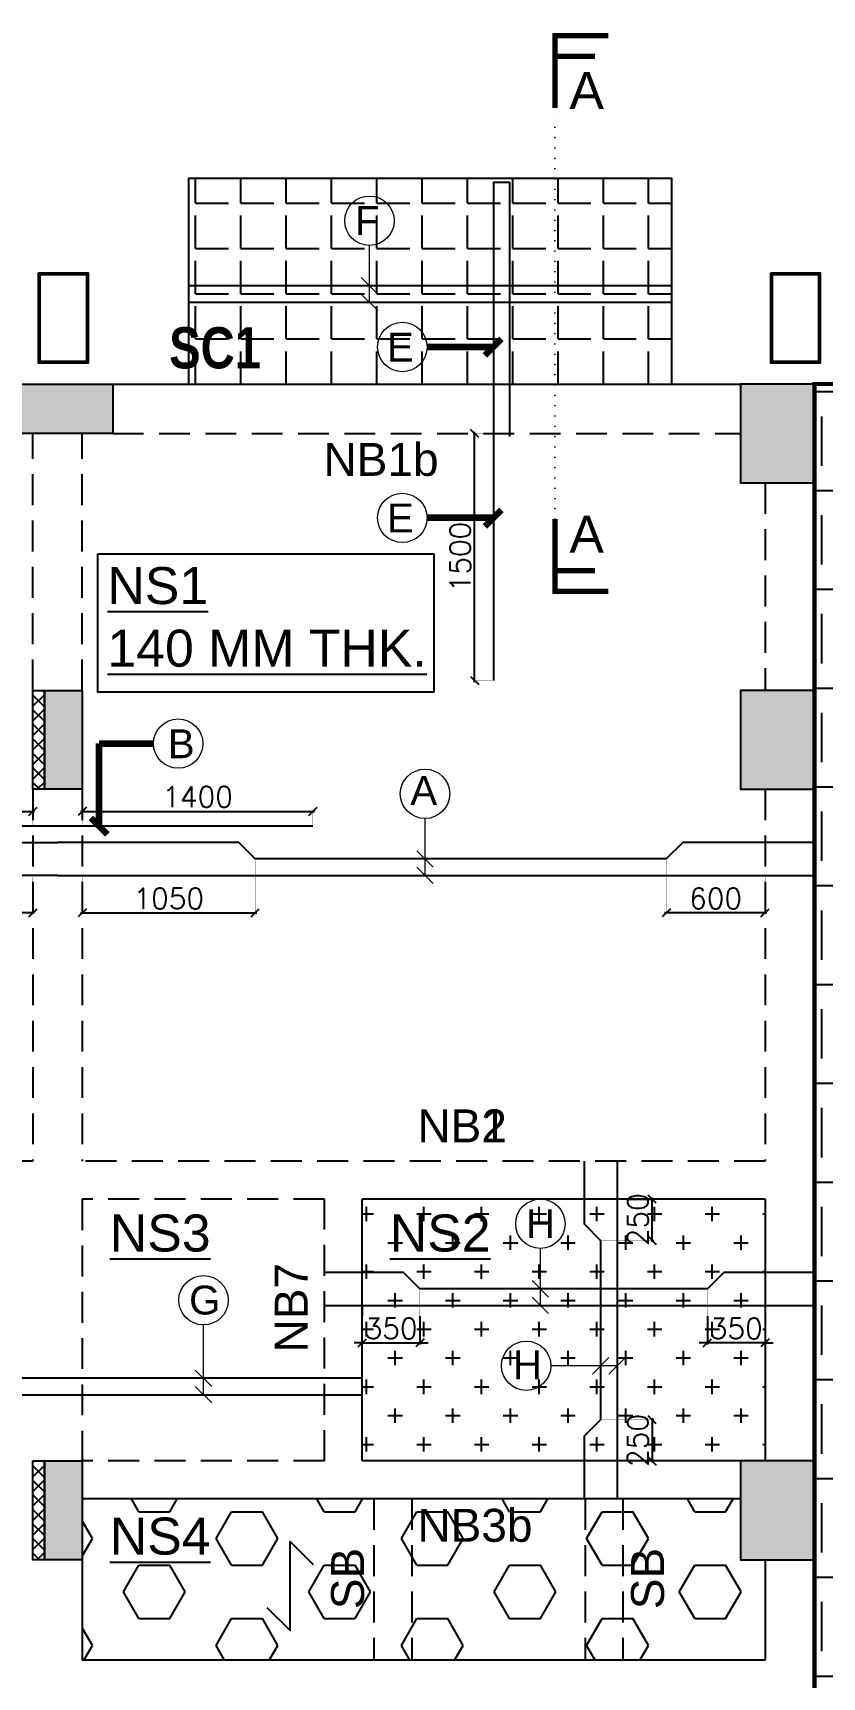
# Model space of a CAD drawing. Header units: millimetres. Extents: x 1864042 to 2029466, y -1645991 to -1593441.
# Drawn here: x 1923161 to 1927952, y -1608606 to -1598621 of the extents above; entities that cross this region are included whole.
import ezdxf

# ---------------------------------------------------------------- set-up
doc = ezdxf.new("R2010")
doc.units = ezdxf.units.MM
doc.header["$MEASUREMENT"] = 0
doc.header["$PDMODE"] = 98
for name, pattern in [('1', [0]), ('CONTINOUS', [0]), ('DOT', [0.25, 0, -0.25]), ('HIDDEN', [0.375, 0.25, -0.125])]:
    doc.linetypes.add(name, pattern=pattern)
for name, color, linetype in [('BEAM NO', 7, '1'), ('BEAM-230X450', 31, 'Continuous'), ('BEAM-230X600', 150, 'Continuous'), ('BEAM-230X900', 1, 'Continuous'), ('BEAM-300X600', 4, 'Continuous'), ('BEAM-300X750', 134, 'Continuous'), ('DIM', 191, 'Continuous'), ('Fabrication', 7, 'Continuous'), ('Projection', 5, 'Continuous'), ('s-steel', 1, 'Continuous'), ('SB', 7, 'Continuous'), ('SLAB NO.', 4, 'Continuous'), ('STEEL', 1, 'Continuous'), ('Steel Col', 2, 'Continuous'), ('STR.COLUMN', 1, 'Continuous'), ('SUNK-HATCH', 8, 'Continuous')]:
    doc.layers.add(name, color=color, linetype=linetype)
for name, color, linetype, lineweight in [('LEADER', 191, 'Continuous', 15), ('S-B5-230X600', 120, 'HIDDEN', 25), ('SECTION TEXT', 7, 'Continuous', 25), ('SLAB STEEL MARK', 133, 'Continuous', 30)]:
    doc.layers.add(name, color=color, linetype=linetype, lineweight=lineweight)
doc.styles.add('arial', font='arial.ttf')
doc.styles.add('DEEPAK', font='arial.ttf')
doc.styles.add('G3-TEXT', font='ARIALNB.TTF', dxfattribs={"height": 3})
doc.styles.add('ROMANS', font='romans.shx')
doc.styles.add('RS', font='romans.shx', dxfattribs={"width": 0.9})
doc.styles.add('style1', font='arial.ttf')
doc.dimstyles.new('KRUNAL-MM', dxfattribs={"dimtxt": 50, "dimasz": 35, "dimexe": 25, "dimexo": 0, "dimgap": 15, "dimtad": 1, "dimdec": 0, "dimzin": 0, "dimdsep": 46, "dimtxsty": 'RS', "dimblk": 'OBLIQUE', "dimcen": 0, "dimdle": 25, "dimclrd": 256, "dimclre": 256, "dimclrt": 7, "dimadec": 0, "dimazin": 0, "dimtfac": 1, "dimtdec": 0, "dimtix": 1, "dimtmove": 0, "dimatfit": 2, "dimfxl": 1, "dimtolj": 1, "dimtzin": 0, "dimlwd": -1, "dimlwe": -1, "dimarcsym": 0})
doc.dimstyles.new('pag', dxfattribs={"dimtxt": 180, "dimasz": 150, "dimexe": 100, "dimexo": 0, "dimgap": 50, "dimtad": 1, "dimdec": 0, "dimzin": 0, "dimdsep": 46, "dimtxsty": 'ROMANS', "dimblk": 'OBLIQUE', "dimcen": 0, "dimdle": 100, "dimclrd": 256, "dimclre": 256, "dimclrt": 256, "dimadec": 0, "dimazin": 0, "dimtfac": 1, "dimtdec": 0, "dimtmove": 2, "dimatfit": 3, "dimfxl": 1, "dimtolj": 1, "dimtzin": 0, "dimlwd": -1, "dimlwe": -1, "dimarcsym": 0})

# ---------------------------------------------------------------- blocks, each defined once
blk = doc.blocks.new('Fabrication Platform')
at = {"layer": 'Fabrication', "linetype": 'Continuous', "ltscale": 0.25, "transparency": 33554559}
h = blk.add_hatch(dxfattribs=at)
h.set_pattern_fill('CHECKERED', color=8, scale=300)
h.set_pattern_definition([(0, (0, 0), (300, 300), [300, -300]), (90, (150, 150), (-300, 300), [300, -300])])
h.paths.add_polyline_path([(1935397.6, -1600753.8), (1927905.5, -1600753.8), (1927905.5, -1619113.8), (1935397.6, -1619113.8)])
at = {"layer": 'Fabrication', "color": 8, "const_width": 25}
blk.add_lwpolyline([(1935397.6, -1600753.8), (1927905.5, -1600753.8), (1927905.5, -1619113.8), (1935397.6, -1619113.8)], close=True, dxfattribs=at)
blk = doc.blocks.new('_Oblique')
at = {"color": 0, "linetype": 'ByBlock', "lineweight": -2}
blk.add_line((-0.5, -0.5), (0.5, 0.5), dxfattribs=at)
blk = doc.blocks.new('*D14')
at = {"layer": 'Defpoints', "color": 0, "transparency": 16777216}
for p in [(1925510.5, -1606248.6), (1925160.5, -1606348.6), (1925510.5, -1606576)]:
    blk.add_point(p, dxfattribs=at)
at = {"layer": 'DIM', "color": 191, "linetype": 'DOT', "ltscale": 5, "transparency": 16777216}
for p, q in [((1925510.5, -1606258.6), (1925510.5, -1606586)), ((1925160.5, -1606358.6), (1925160.5, -1606586))]:
    blk.add_line(p, q, dxfattribs=at)
at = {"layer": 'DIM', "color": 191, "ltscale": 5, "transparency": 16777216}
for p, q in [((1925160.5, -1606576), (1925110.5, -1606576)), ((1925150.5, -1606576), (1925520.5, -1606576)), ((1925510.5, -1606576), (1925560.5, -1606576))]:
    blk.add_line(p, q, dxfattribs=at)
at = {"layer": 'DIM', "color": 191, "linetype": 'ByBlock', "transparency": 16777216, "xscale": 50, "yscale": 50, "zscale": 50}
blk.add_blockref('_Oblique', (1925160.5, -1606576), dxfattribs=at)
at = {"layer": 'DIM', "color": 191, "linetype": 'ByBlock', "transparency": 16777216, "xscale": 50, "yscale": 50, "zscale": 50, "rotation": 180}
blk.add_blockref('_Oblique', (1925510.5, -1606576), dxfattribs=at)
at = {"layer": 'DIM', "color": 7, "transparency": 16777216, "insert": (1925335.5, -1606488.5), "char_height": 125, "attachment_point": 5, "style": 'ROMANS'}
blk.add_mtext('\\A1;350', dxfattribs=at)
blk = doc.blocks.new('*D15')
at = {"layer": 'Defpoints', "color": 0, "transparency": 16777216}
for p in [(1927255.5, -1606248.6), (1927605.5, -1606348.6), (1927255.5, -1606576)]:
    blk.add_point(p, dxfattribs=at)
at = {"layer": 'DIM', "color": 191, "linetype": 'DOT', "ltscale": 5, "transparency": 16777216}
for p, q in [((1927255.5, -1606258.6), (1927255.5, -1606586)), ((1927605.5, -1606358.6), (1927605.5, -1606586))]:
    blk.add_line(p, q, dxfattribs=at)
at = {"layer": 'DIM', "color": 191, "ltscale": 5, "transparency": 16777216}
for p, q in [((1927255.5, -1606576), (1927205.5, -1606576)), ((1927615.5, -1606576), (1927245.5, -1606576)), ((1927605.5, -1606576), (1927655.5, -1606576))]:
    blk.add_line(p, q, dxfattribs=at)
at = {"layer": 'DIM', "color": 191, "linetype": 'ByBlock', "transparency": 16777216, "xscale": 50, "yscale": 50, "zscale": 50}
blk.add_blockref('_Oblique', (1927255.5, -1606576), dxfattribs=at)
at = {"layer": 'DIM', "color": 191, "linetype": 'ByBlock', "transparency": 16777216, "xscale": 50, "yscale": 50, "zscale": 50, "rotation": 180}
blk.add_blockref('_Oblique', (1927605.5, -1606576), dxfattribs=at)
at = {"layer": 'DIM', "color": 7, "transparency": 16777216, "insert": (1927430.5, -1606488.5), "char_height": 125, "attachment_point": 5, "style": 'ROMANS'}
blk.add_mtext('\\A1;350', dxfattribs=at)
blk = doc.blocks.new('*D16')
at = {"layer": 'Defpoints', "color": 0, "transparency": 16777216}
for p in [(1926607.3, -1607043.9), (1926707, -1607293.8), (1926920.2, -1607293.8)]:
    blk.add_point(p, dxfattribs=at)
at = {"layer": 'DIM', "color": 191, "linetype": 'DOT', "ltscale": 5, "transparency": 16777216}
for p, q in [((1926617.3, -1607043.9), (1926930.2, -1607043.9)), ((1926717, -1607293.8), (1926930.2, -1607293.8))]:
    blk.add_line(p, q, dxfattribs=at)
at = {"layer": 'DIM', "color": 191, "ltscale": 5, "transparency": 16777216}
blk.add_line((1926920.2, -1607033.9), (1926920.2, -1607303.8), dxfattribs=at)
at = {"layer": 'DIM', "color": 191, "linetype": 'ByBlock', "transparency": 16777216, "xscale": 50, "yscale": 50, "zscale": 50}
for p, rotation in [((1926920.2, -1607043.9), 90), ((1926920.2, -1607293.8), 270)]:
    blk.add_blockref('_Oblique', p, dxfattribs=dict(at, rotation=rotation))
at = {"layer": 'DIM', "color": 7, "transparency": 16777216, "insert": (1926832.7, -1607168.9), "char_height": 125, "attachment_point": 5, "rotation": 90, "style": 'ROMANS'}
blk.add_mtext('\\A1;250', dxfattribs=at)
blk = doc.blocks.new('*D17')
at = {"layer": 'Defpoints', "color": 0, "transparency": 16777216}
for p in [(1926707.3, -1605703.8), (1926920.4, -1605703.8), (1926607.3, -1605953.8)]:
    blk.add_point(p, dxfattribs=at)
at = {"layer": 'DIM', "color": 191, "linetype": 'DOT', "ltscale": 5, "transparency": 16777216}
for p, q in [((1926717.3, -1605703.8), (1926930.4, -1605703.8)), ((1926617.3, -1605953.8), (1926930.4, -1605953.8))]:
    blk.add_line(p, q, dxfattribs=at)
at = {"layer": 'DIM', "color": 191, "ltscale": 5, "transparency": 16777216}
blk.add_line((1926920.4, -1605963.8), (1926920.4, -1605693.8), dxfattribs=at)
at = {"layer": 'DIM', "color": 191, "linetype": 'ByBlock', "transparency": 16777216, "xscale": 50, "yscale": 50, "zscale": 50}
for p, rotation in [((1926920.4, -1605703.8), 90), ((1926920.4, -1605953.8), 270)]:
    blk.add_blockref('_Oblique', p, dxfattribs=dict(at, rotation=rotation))
at = {"layer": 'DIM', "color": 7, "transparency": 16777216, "insert": (1926832.9, -1605828.8), "char_height": 125, "attachment_point": 5, "rotation": 90, "style": 'ROMANS'}
blk.add_mtext('\\A1;250', dxfattribs=at)
blk = doc.blocks.new('*U11')
at = {"layer": 'STEEL'}
blk.add_lwpolyline([(707738, 27916), (707888, 27766), (707888, 28344), (708038, 28194)], dxfattribs=at)
blk = doc.blocks.new('*D20')
at = {"layer": 'Defpoints', "color": 0, "transparency": 16777216}
for p in [(1922111, -1603637.5), (1923160.6, -1603737.5), (1922111, -1603964.9)]:
    blk.add_point(p, dxfattribs=at)
at = {"layer": 'DIM', "color": 191, "linetype": 'DOT', "ltscale": 5, "transparency": 16777216}
for p, q in [((1922111, -1603647.5), (1922111, -1603974.9)), ((1923160.6, -1603747.5), (1923160.6, -1603974.9))]:
    blk.add_line(p, q, dxfattribs=at)
at = {"layer": 'DIM', "color": 191, "ltscale": 5, "transparency": 16777216}
blk.add_line((1923170.6, -1603964.9), (1922101, -1603964.9), dxfattribs=at)
at = {"layer": 'DIM', "color": 191, "linetype": 'ByBlock', "transparency": 16777216, "xscale": 50, "yscale": 50, "zscale": 50, "rotation": 180}
blk.add_blockref('_Oblique', (1922111, -1603964.9), dxfattribs=at)
at = {"layer": 'DIM', "color": 191, "linetype": 'ByBlock', "transparency": 16777216, "xscale": 50, "yscale": 50, "zscale": 50}
blk.add_blockref('_Oblique', (1923160.6, -1603964.9), dxfattribs=at)
at = {"layer": 'DIM', "color": 7, "transparency": 16777216, "insert": (1922635.8, -1603877.4), "char_height": 125, "attachment_point": 5, "style": 'ROMANS'}
blk.add_mtext('\\A1;1050', dxfattribs=at)
blk = doc.blocks.new('*D22')
at = {"layer": 'Defpoints', "color": 0, "transparency": 16777216}
for p in [(1924510.3, -1603637.5), (1923460.6, -1603737.5), (1924510.3, -1603964.9)]:
    blk.add_point(p, dxfattribs=at)
at = {"layer": 'DIM', "color": 191, "linetype": 'DOT', "ltscale": 5, "transparency": 16777216}
for p, q in [((1924510.3, -1603647.5), (1924510.3, -1603974.9)), ((1923460.6, -1603747.5), (1923460.6, -1603974.9))]:
    blk.add_line(p, q, dxfattribs=at)
at = {"layer": 'DIM', "color": 191, "ltscale": 5, "transparency": 16777216}
blk.add_line((1923450.6, -1603964.9), (1924520.3, -1603964.9), dxfattribs=at)
at = {"layer": 'DIM', "color": 191, "linetype": 'ByBlock', "transparency": 16777216, "xscale": 50, "yscale": 50, "zscale": 50, "rotation": 180}
blk.add_blockref('_Oblique', (1923460.6, -1603964.9), dxfattribs=at)
at = {"layer": 'DIM', "color": 191, "linetype": 'ByBlock', "transparency": 16777216, "xscale": 50, "yscale": 50, "zscale": 50}
blk.add_blockref('_Oblique', (1924510.3, -1603964.9), dxfattribs=at)
at = {"layer": 'DIM', "color": 7, "transparency": 16777216, "insert": (1923985.5, -1603877.4), "char_height": 125, "attachment_point": 5, "style": 'ROMANS'}
blk.add_mtext('\\A1;1050', dxfattribs=at)
blk = doc.blocks.new('*D23')
at = {"layer": 'Defpoints', "color": 0, "transparency": 16777216}
for p in [(1927005.5, -1603637.5), (1927605.5, -1603737.5), (1927005.5, -1603964.9)]:
    blk.add_point(p, dxfattribs=at)
at = {"layer": 'DIM', "color": 191, "linetype": 'DOT', "ltscale": 5, "transparency": 16777216}
for p, q in [((1927005.5, -1603647.5), (1927005.5, -1603974.9)), ((1927605.5, -1603747.5), (1927605.5, -1603974.9))]:
    blk.add_line(p, q, dxfattribs=at)
at = {"layer": 'DIM', "color": 191, "ltscale": 5, "transparency": 16777216}
blk.add_line((1927615.5, -1603964.9), (1926995.5, -1603964.9), dxfattribs=at)
at = {"layer": 'DIM', "color": 191, "linetype": 'ByBlock', "transparency": 16777216, "xscale": 50, "yscale": 50, "zscale": 50, "rotation": 180}
blk.add_blockref('_Oblique', (1927005.5, -1603964.9), dxfattribs=at)
at = {"layer": 'DIM', "color": 191, "linetype": 'ByBlock', "transparency": 16777216, "xscale": 50, "yscale": 50, "zscale": 50}
blk.add_blockref('_Oblique', (1927605.5, -1603964.9), dxfattribs=at)
at = {"layer": 'DIM', "color": 7, "transparency": 16777216, "insert": (1927305.5, -1603877.4), "char_height": 125, "attachment_point": 5, "style": 'ROMANS'}
blk.add_mtext('\\A1;600', dxfattribs=at)
blk = doc.blocks.new('*D24')
at = {"layer": 'Defpoints', "color": 0, "transparency": 16777216}
for p in [(1923160.6, -1603348.5), (1921760.6, -1603437.5), (1923160.6, -1603437.5)]:
    blk.add_point(p, dxfattribs=at)
at = {"layer": 'DIM', "color": 191, "ltscale": 5, "transparency": 16777216}
blk.add_line((1921750.6, -1603348.5), (1923170.6, -1603348.5), dxfattribs=at)
at = {"layer": 'DIM', "color": 191, "linetype": 'DOT', "ltscale": 5, "transparency": 16777216}
for p, q in [((1921760.6, -1603427.5), (1921760.6, -1603338.5)), ((1923160.6, -1603427.5), (1923160.6, -1603338.5))]:
    blk.add_line(p, q, dxfattribs=at)
at = {"layer": 'DIM', "color": 191, "linetype": 'ByBlock', "transparency": 16777216, "xscale": 50, "yscale": 50, "zscale": 50, "rotation": 180}
blk.add_blockref('_Oblique', (1921760.6, -1603348.5), dxfattribs=at)
at = {"layer": 'DIM', "color": 191, "linetype": 'ByBlock', "transparency": 16777216, "xscale": 50, "yscale": 50, "zscale": 50}
blk.add_blockref('_Oblique', (1923160.6, -1603348.5), dxfattribs=at)
at = {"layer": 'DIM', "color": 7, "transparency": 16777216, "insert": (1922460.6, -1603261), "char_height": 125, "attachment_point": 5, "style": 'ROMANS'}
blk.add_mtext('\\A1;1400', dxfattribs=at)
blk = doc.blocks.new('*D25')
at = {"layer": 'Defpoints', "color": 0, "transparency": 16777216}
for p in [(1924860.6, -1603348.5), (1923460.6, -1603437.5), (1924860.6, -1603437.5)]:
    blk.add_point(p, dxfattribs=at)
at = {"layer": 'DIM', "color": 191, "ltscale": 5, "transparency": 16777216}
blk.add_line((1923450.6, -1603348.5), (1924870.6, -1603348.5), dxfattribs=at)
at = {"layer": 'DIM', "color": 191, "linetype": 'DOT', "ltscale": 5, "transparency": 16777216}
for p, q in [((1923460.6, -1603427.5), (1923460.6, -1603338.5)), ((1924860.6, -1603427.5), (1924860.6, -1603338.5))]:
    blk.add_line(p, q, dxfattribs=at)
at = {"layer": 'DIM', "color": 191, "linetype": 'ByBlock', "transparency": 16777216, "xscale": 50, "yscale": 50, "zscale": 50, "rotation": 180}
blk.add_blockref('_Oblique', (1923460.6, -1603348.5), dxfattribs=at)
at = {"layer": 'DIM', "color": 191, "linetype": 'ByBlock', "transparency": 16777216, "xscale": 50, "yscale": 50, "zscale": 50}
blk.add_blockref('_Oblique', (1924860.6, -1603348.5), dxfattribs=at)
at = {"layer": 'DIM', "color": 7, "transparency": 16777216, "insert": (1924160.6, -1603261), "char_height": 125, "attachment_point": 5, "style": 'ROMANS'}
blk.add_mtext('\\A1;1400', dxfattribs=at)
blk = doc.blocks.new('*D52')
at = {"layer": 'Defpoints', "color": 0, "transparency": 16777216}
for p in [(1925842.1, -1601053.8), (1925956.2, -1601053.8), (1925956.2, -1602553.8)]:
    blk.add_point(p, dxfattribs=at)
at = {"layer": 'DIM', "color": 191, "linetype": 'DOT', "ltscale": 5, "transparency": 16777216}
for p, q in [((1925946.2, -1601053.8), (1925832.1, -1601053.8)), ((1925946.2, -1602553.8), (1925832.1, -1602553.8))]:
    blk.add_line(p, q, dxfattribs=at)
at = {"layer": 'DIM', "color": 191, "ltscale": 5, "transparency": 16777216}
blk.add_line((1925842.1, -1602563.8), (1925842.1, -1601043.8), dxfattribs=at)
at = {"layer": 'DIM', "color": 191, "linetype": 'ByBlock', "transparency": 16777216, "xscale": 50, "yscale": 50, "zscale": 50}
for p, rotation in [((1925842.1, -1601053.8), 90), ((1925842.1, -1602553.8), 270)]:
    blk.add_blockref('_Oblique', p, dxfattribs=dict(at, rotation=rotation))
at = {"layer": 'DIM', "color": 7, "transparency": 16777216, "insert": (1925754.6, -1601803.8), "char_height": 125, "attachment_point": 5, "rotation": 90, "style": 'ROMANS'}
blk.add_mtext('\\A1;1500', dxfattribs=at)
blk = doc.blocks.new('G$CECFCBF78')
at = {"layer": 'Steel Col', "color": 6}
for points in [[(-4260, 1276.3), (-3960, 1276.3), (-3960, 726.3), (-4260, 726.3)], [(-4250, 1266.3), (-3970, 1266.3), (-3970, 736.3), (-4250, 736.3)], [(185, 1276.3), (485, 1276.3), (485, 726.3), (185, 726.3)], [(195, 1266.3), (475, 1266.3), (475, 736.3), (195, 736.3)]]:
    blk.add_lwpolyline(points, close=True, dxfattribs=at)
at = {"color": 1, "style": 'G3-TEXT'}
blk.add_text('SC1', height=250, dxfattribs=at).set_placement((-3467.6, 695.5))

msp = doc.modelspace()

# ---------------------------------------------------------------- hatches: boundary and pattern name
at = {"layer": 'STR.COLUMN'}
h = msp.add_hatch(color=256, dxfattribs=at)
h.dxf.hatch_style = 1
h.paths.add_polyline_path([(1923045.6, -1600753.8), (1923645.6, -1600753.8), (1923645.6, -1601053.8), (1923045.6, -1601053.8)])
h = msp.add_hatch(color=256, dxfattribs=at)
h.dxf.hatch_style = 1
h.paths.add_polyline_path([(1927905.2, -1600753.8), (1927455.5, -1600753.8), (1927455.5, -1601353.8), (1927905.2, -1601353.8)])
h = msp.add_hatch(dxfattribs=at)
h.set_pattern_fill('ANSI37', color=8, scale=500)
h.set_pattern_definition([(45, (137395.89, -567649.17), (-44.1941738, 44.1941738), []), (135, (137395.89, -567649.17), (-44.1941738, -44.1941738), [])])
h.paths.add_polyline_path([(1923160.6, -1602613.8), (1923230.6, -1602613.8), (1923230.6, -1603213.8), (1923160.6, -1603213.8)])
h = msp.add_hatch(color=256, dxfattribs=at)
h.dxf.hatch_style = 1
h.paths.add_polyline_path([(1923230.6, -1602613.8), (1923460.6, -1602613.8), (1923460.6, -1603213.8), (1923230.6, -1603213.8)])
h = msp.add_hatch(color=256, dxfattribs=at)
h.dxf.hatch_style = 1
h.paths.add_polyline_path([(1927905.2, -1602613.8), (1927455.5, -1602613.8), (1927455.5, -1603213.8), (1927905.2, -1603213.8)])
h = msp.add_hatch(dxfattribs=at)
h.set_pattern_fill('ANSI37', color=8, scale=500)
h.set_pattern_definition([(45, (137395.89, -572329.17), (-44.1941738, 44.1941738), []), (135, (137395.89, -572329.17), (-44.1941738, -44.1941738), [])])
h.paths.add_polyline_path([(1923160.6, -1607293.8), (1923230.6, -1607293.8), (1923230.6, -1607893.8), (1923160.6, -1607893.8)])
h = msp.add_hatch(color=256, dxfattribs=at)
h.dxf.hatch_style = 1
h.paths.add_polyline_path([(1923230.6, -1607293.8), (1923460.6, -1607293.8), (1923460.6, -1607893.8), (1923230.6, -1607893.8)])
h = msp.add_hatch(color=256, dxfattribs=at)
h.dxf.hatch_style = 1
h.paths.add_polyline_path([(1927905.5, -1607293.8), (1927455.5, -1607293.8), (1927455.5, -1607893.8), (1927905.5, -1607893.8)])
at = {"layer": 'SUNK-HATCH', "linetype": 'Continuous', "transparency": 33554559}
h = msp.add_hatch(dxfattribs=at)
h.set_pattern_fill('ANGLE', color=8, scale=1000)
h.set_pattern_definition([(0, (87973.56, -201005.04), (0, 275), [200, -75]), (90, (87973.56, -201005.04), (-275, 2e-14), [200, -75])])
h.paths.add_polyline_path([(1927037.3, -1600753.8), (1927037.3, -1599503.8), (1924107.3, -1599503.8), (1924107.3, -1600753.8)])
h = msp.add_hatch(dxfattribs=at)
h.set_pattern_fill('CROSS', color=8, scale=700)
h.set_pattern_definition([(0, (35490.99, -99743.5), (175, 175), [87.5, -262.5]), (90, (35534.74, -99787.25), (-175, 175), [87.5, -262.5])])
h.paths.add_polyline_path([(1927605.5, -1605703.8), (1925160.5, -1605703.8), (1925160.5, -1607293.8), (1927605.5, -1607293.8)])
h = msp.add_hatch(dxfattribs=at)
h.set_pattern_fill('HEX', color=8, scale=1500)
h.set_pattern_definition([(0, (35491, -99743.5), (0, 324.759526), [187.5, -375]), (120, (35491, -99743.5), (-281.25, -162.379763), [187.5, -375]), (60, (35678.5, -99743.5), (-281.25, 162.379763), [187.5, -375])])
h.paths.add_polyline_path([(1923460.6, -1608503.8), (1927605.5, -1608503.8), (1927605.5, -1607523.8), (1923460.6, -1607523.8)])

# ---------------------------------------------------------------- linework, layer by layer
at = {"layer": 'BEAM-230X450', "linetype": 'HIDDEN', "ltscale": 750}
for p, q in [((1923160.6, -1605473.8), (1919015.5, -1605473.8)), ((1927605.5, -1605473.8), (1923460.6, -1605473.8)), ((1924930.5, -1605703.8), (1923460.6, -1605703.8)), ((1924930.5, -1607293.8), (1924930.5, -1605703.8))]:
    msp.add_line(p, q, dxfattribs=at)
at = {"layer": 'BEAM-230X450', "linetype": 'CONTINOUS', "ltscale": 750}
for p in [(1927605.5, -1605703.8), (1925160.5, -1607293.8)]:
    msp.add_line(p, (1925160.5, -1605703.8), dxfattribs=at)
at = {"layer": 'BEAM-230X600', "linetype": 'Continuous', "ltscale": 750}
msp.add_line((1927605.5, -1608503.8), (1923460.6, -1608503.8), dxfattribs=at)
at = {"layer": 'BEAM-230X900', "linetype": 'HIDDEN', "ltscale": 750}
msp.add_line((1924930.5, -1607293.8), (1923460.1, -1607293.8), dxfattribs=at)
at = {"layer": 'BEAM-230X900', "linetype": 'CONTINOUS', "ltscale": 750}
for p, q in [((1927605.5, -1607293.8), (1925160.5, -1607293.8)), ((1927455.5, -1607523.8), (1923460.1, -1607523.8))]:
    msp.add_line(p, q, dxfattribs=at)
at = {"layer": 'BEAM-300X600', "linetype": 'HIDDEN', "ltscale": 750}
for p, q in [((1923160.6, -1602613.8), (1923160.6, -1601053.8)), ((1923460.6, -1602613.8), (1923460.6, -1601053.8)), ((1927605.5, -1601353.8), (1927605.5, -1602613.8)), ((1923160.6, -1603213.8), (1923160.6, -1605473.8)), ((1923460.6, -1603213.8), (1923460.6, -1605473.8)), ((1927605.5, -1603213.8), (1927605.5, -1605473.8)), ((1923460.6, -1605703.8), (1923460.6, -1607293.8))]:
    msp.add_line(p, q, dxfattribs=at)
at = {"layer": 'BEAM-300X600', "linetype": 'CONTINOUS', "ltscale": 750}
for p, q in [((1927905.5, -1601353.8), (1927905.5, -1602613.8)), ((1927905.5, -1603213.8), (1927905.5, -1607293.8)), ((1927605.5, -1605703.8), (1927605.5, -1607293.8)), ((1927905.5, -1607893.8), (1927905.5, -1612428.8))]:
    msp.add_line(p, q, dxfattribs=at)
at = {"layer": 'BEAM-300X600', "linetype": 'Continuous', "ltscale": 750}
for p, q in [((1923460.6, -1607893.8), (1923460.6, -1608503.8)), ((1927605.5, -1607893.8), (1927605.5, -1608503.8))]:
    msp.add_line(p, q, dxfattribs=at)
at = {"layer": 'BEAM-300X750', "linetype": 'CONTINOUS', "ltscale": 750}
msp.add_line((1923645.6, -1600753.8), (1927455.5, -1600753.8), dxfattribs=at)
at = {"layer": 'BEAM-300X750', "linetype": 'HIDDEN', "ltscale": 750}
msp.add_line((1923645.6, -1601053.8), (1927455.5, -1601053.8), dxfattribs=at)
at = {"layer": 'LEADER', "linetype": 'DOT', "ltscale": 250}
msp.add_line((1926329.8, -1601572.9), (1926329.8, -1599076.5), dxfattribs=at)
at = {"layer": 'LEADER'}
for points in [[(1926573.7, -1598763.2, 32.4, 32.4, 0), (1926329.8, -1598763.2, 32.4, 32.4, 0), (1926329.8, -1599076.5, 32.4, 32.4, 0), (1926329.8, -1598637.1, 32.4, 32.4, 0), (1926655, -1598637.1, 0, 0, 0)], [(1926573.7, -1601886.2, 32.4, 32.4, 0), (1926329.8, -1601886.2, 32.4, 32.4, 0), (1926329.8, -1601572.9, 32.4, 32.4, 0), (1926329.8, -1602012.3, 32.4, 32.4, 0), (1926655, -1602012.3, 0, 0, 0)]]:
    msp.add_lwpolyline(points, format="xyseb", dxfattribs=at)
for centre in [(1925203.9, -1599761.6, -0.3), (1925403.5, -1600528.6), (1925403.5, -1601566.4), (1924042.5, -1602936.8), (1925541.2, -1603242), (1926241.7, -1605853.1, -0.2), (1924196.5, -1606317.5, -0.3), (1926155.2, -1606715.7, 0.2)]:
    msp.add_circle(centre, 150, dxfattribs=at)
at = {"layer": 'Projection', "linetype": 'CONTINOUS', "ltscale": 750}
msp.add_lwpolyline([(1924107.3, -1600753.8), (1924107.3, -1599503.8), (1927037.3, -1599503.8), (1927037.3, -1600753.8)], dxfattribs=at)
at = {"layer": 's-steel'}
for points in [[(1926056.2, -1601072.2), (1926056.2, -1599528.8), (1925956.2, -1599528.8), (1925956.2, -1602553.8)], [(1927037.3, -1600157.1), (1924107.3, -1600157.1)], [(1924107.3, -1600257.1), (1927037.3, -1600257.1)], [(1924860.6, -1603437.5), (1921760.6, -1603437.5)], [(1918785.5, -1603537.6), (1919515.5, -1603537.5), (1919615.5, -1603637.5), (1922111, -1603637.5), (1922211, -1603537.5), (1923310.6, -1603537.5)], [(1927905.5, -1603537.6), (1927105.5, -1603537.5), (1927005.5, -1603637.5), (1924510.3, -1603637.5), (1924410.3, -1603537.5), (1923310.6, -1603537.5)], [(1923310.6, -1603737.5), (1918785.5, -1603737.5)], [(1923310.6, -1603737.5), (1927905.5, -1603737.5)], [(1926507.3, -1605473.8), (1926507.3, -1605853.8), (1926607.3, -1605953.8), (1926607.3, -1607043.9), (1926507.1, -1607143.9), (1926507.1, -1607523.8)], [(1926707.3, -1605473.8), (1926707.3, -1607523.8)], [(1927905.5, -1606148.6), (1927355.5, -1606148.6), (1927255.5, -1606248.6), (1925510.5, -1606248.6), (1925410.5, -1606148.6), (1924930.5, -1606148.6)], [(1924930.5, -1606348.6), (1927905.5, -1606348.6)], [(1925160.5, -1606791.3), (1921530.2, -1606791.3)], [(1921530.2, -1606891.3), (1925160.5, -1606891.3)]]:
    msp.add_lwpolyline(points, dxfattribs=at)
at = {"layer": 'SB', "linetype": 'HIDDEN', "ltscale": 750}
for p, q in [((1925230.2, -1607523.8), (1925230.2, -1608503.8)), ((1925460.2, -1607523.8), (1925460.2, -1608503.8)), ((1926512.7, -1607523.8), (1926512.7, -1608503.8)), ((1926742.7, -1607523.8), (1926742.7, -1608503.8))]:
    msp.add_line(p, q, dxfattribs=at)
at = {"layer": 'SLAB NO.', "color": 42}
msp.add_lwpolyline([(1923554.2, -1601785.3), (1925595.4, -1601785.3), (1925595.4, -1602625), (1923554.2, -1602625)], close=True, dxfattribs=at)
at = {"layer": 'STR.COLUMN', "color": 5}
for points in [[(1923045.6, -1600753.8), (1923645.6, -1600753.8), (1923645.6, -1601053.8), (1923045.6, -1601053.8)], [(1927905.2, -1600753.8), (1927455.5, -1600753.8), (1927455.5, -1601353.8), (1927905.2, -1601353.8)], [(1923160.6, -1602613.8), (1923230.6, -1602613.8), (1923230.6, -1603213.8), (1923160.6, -1603213.8)], [(1923230.6, -1602613.8), (1923460.6, -1602613.8), (1923460.6, -1603213.8), (1923230.6, -1603213.8)], [(1927905.2, -1602613.8), (1927455.5, -1602613.8), (1927455.5, -1603213.8), (1927905.2, -1603213.8)], [(1923160.6, -1607293.8), (1923230.6, -1607293.8), (1923230.6, -1607893.8), (1923160.6, -1607893.8)], [(1923230.6, -1607293.8), (1923460.6, -1607293.8), (1923460.6, -1607893.8), (1923230.6, -1607893.8)], [(1927905.5, -1607293.8), (1927455.5, -1607293.8), (1927455.5, -1607893.8), (1927905.5, -1607893.8)]]:
    msp.add_lwpolyline(points, close=True, dxfattribs=at)

# ---------------------------------------------------------------- block references
at = {"layer": 'Fabrication', "color": 2}
msp.add_blockref('Fabrication Platform', (0, 0), dxfattribs=at)
at = {"layer": 'S-B5-230X600', "xscale": 0.9375000000000001, "yscale": 0.9375000000000001, "zscale": 0.9375000000000001, "rotation": 359.9999999999999}
msp.add_blockref('*U11', (1261077.4, -1634354.5), dxfattribs=at)
at = {"layer": 'STEEL', "color": 2}
msp.add_blockref('G$CECFCBF78', (1927455.5, -1601353.8), dxfattribs=at)

# ---------------------------------------------------------------- texts
at = {"layer": 'BEAM NO', "ltscale": 500, "style": 'arial'}
for s, rotation, p in [('NB1b', 359.99997, (1924924.8, -1601311.1, 0)), ('NB2', 359.99997, (1925494.9, -1605358.7, 0)), ('NB1', 359.99997, (1925494.9, -1605358.7, 0)), ('NB7', 89.99997, (1924828.5, -1606634.7, 0)), ('NB3b', 359.99997, (1925494.9, -1607784.4, 0)), ('SB', 89.99997, (1925170.9, -1608194.1, 0)), ('SB', 89.99997, (1926991.9, -1608194.1, 0))]:
    msp.add_text(s, height=200, rotation=rotation, dxfattribs=at).set_placement(p)
at = {"layer": 'SECTION TEXT', "style": 'arial'}
for p in [(1926417.6, -1599083.3), (1926417.6, -1601778.3)]:
    msp.add_text('A', height=225, dxfattribs=at).set_placement(p)
at = {"layer": 'SLAB NO.', "color": 42, "style": 'DEEPAK'}
for s, p in [('%%UNS1', (1923613, -1602089.9)), ('%%U140 MM THK.', (1923613, -1602470.1)), ('%%UNS3', (1923627.9, -1606021.7)), ('%%UNS2', (1925327.7, -1606021.7)), ('%%UNS4', (1923627.9, -1607862.4))]:
    msp.add_text(s, height=225, dxfattribs=at).set_placement(p)
at = {"layer": 'SLAB STEEL MARK', "style": 'style1'}
for s, p in [('F', (1925116.3, -1599848, -0.3)), ('E', (1925310.1, -1600616.9)), ('E', (1925310.1, -1601654.6)), ('B', (1923979.6, -1603025.7)), ('A', (1925452, -1603309.5)), ('H', (1926154, -1605939.5, -0.2)), ('G', (1924108.8, -1606404, -0.3)), ('H', (1926075.5, -1606797, 0.2))]:
    msp.add_text(s, height=175, dxfattribs=at).set_placement(p)

# ---------------------------------------------------------------- dimensions: what is measured, and where the dimension line sits
at = {"layer": 'DIM', "linetype": 'DOT', "ltscale": 5}
for base, p1, p2, angle, picture, middle in [((1925842.1, -1601053.8), (1925956.2, -1602553.8), (1925956.2, -1601053.8), 90, '*D52', (1925754.6, -1601803.8)), ((1922111, -1603964.9), (1923160.6, -1603737.5), (1922111, -1603637.5), 180, '*D20', (1922635.8, -1603877.4)), ((1927005.5, -1603964.9), (1927605.5, -1603737.5), (1927005.5, -1603637.5), 180, '*D23', (1927305.5, -1603877.4)), ((1927255.5, -1606576), (1927605.5, -1606348.6), (1927255.5, -1606248.6, -0.2), 180, '*D15', (1927430.5, -1606488.5))]:
    dim = msp.add_linear_dim(base=base, p1=p1, p2=p2, angle=angle, dimstyle='pag', override={"dimtxt": 125, "dimasz": 50, "dimexe": 10, "dimexo": 10, "dimgap": 25, "dimtxsty": 'ROMANS', "dimdle": 10, "dimclrd": 191, "dimclre": 191, "dimclrt": 7, "dimtix": 1, "dimtmove": 1}, dxfattribs=at)
    dim.commit()
    dim.dimension.update_dxf_attribs({"geometry": picture, "text_midpoint": middle})
for base, p1, p2, picture, middle in [((1923160.6, -1603348.5), (1921760.6, -1603437.5), (1923160.6, -1603437.5), '*D24', (1922460.6, -1603261)), ((1924860.6, -1603348.5), (1923460.6, -1603437.5), (1924860.6, -1603437.5), '*D25', (1924160.6, -1603261)), ((1924510.3, -1603964.9), (1923460.6, -1603737.5), (1924510.3, -1603637.5), '*D22', (1923985.5, -1603877.4)), ((1925510.5, -1606576, -0.2), (1925160.5, -1606348.6, -0.2), (1925510.5, -1606248.6, -0.2), '*D14', (1925335.5, -1606488.5, -0.2))]:
    dim = msp.add_linear_dim(base=base, p1=p1, p2=p2, dimstyle='pag', override={"dimtxt": 125, "dimasz": 50, "dimexe": 10, "dimexo": 10, "dimgap": 25, "dimtxsty": 'ROMANS', "dimdle": 10, "dimclrd": 191, "dimclre": 191, "dimclrt": 7, "dimtix": 1, "dimtmove": 1}, dxfattribs=at)
    dim.commit()
    dim.dimension.update_dxf_attribs({"geometry": picture, "text_midpoint": middle})
for base, p1, p2, angle, picture, middle in [((1926920.4, -1605703.8), (1926607.3, -1605953.8), (1926707.3, -1605703.8), 90, '*D17', (1926920.4, -1605828.8)), ((1926920.2, -1607293.8), (1926607.3, -1607043.9), (1926707, -1607293.8), 270, '*D16', (1926920.2, -1607168.9))]:
    dim = msp.add_linear_dim(base=base, p1=p1, p2=p2, angle=angle, dimstyle='pag', override={"dimtxt": 125, "dimasz": 50, "dimexe": 10, "dimexo": 10, "dimgap": 25, "dimtxsty": 'ROMANS', "dimdle": 10, "dimclrd": 191, "dimclre": 191, "dimclrt": 7, "dimtix": 1, "dimtmove": 1}, dxfattribs=at)
    dim.commit()
    dim.dimension.update_dxf_attribs({"geometry": picture, "text_midpoint": middle, "dimtype": 128})

# ---------------------------------------------------------------- leaders
at = {"layer": 'LEADER'}
for points, override in [([(1925203.9, -1600257.1, -0.3), (1925203.9, -1599911.6, -0.3)], {"dimasz": 100, "dimtad": 0, "dimldrblk": 'Oblique', "dimfxl": 0.059055, "dimarcsym": 1}), ([(1925203.9, -1600157.1, -0.3), (1925203.9, -1599911.6, -0.3)], {"dimasz": 100, "dimtad": 0, "dimldrblk": 'Oblique', "dimfxl": 0.059055, "dimarcsym": 1}), ([(1925956.2, -1600528.6), (1925553.5, -1600528.6)], {"dimscale": 1, "dimtxt": 50, "dimasz": 100, "dimgap": 15, "dimtad": 0, "dimtxsty": 'RS', "dimclrd": 256, "dimldrblk": 'Oblique', "dimlwd": 65535}), ([(1925956.2, -1601566.4), (1925553.5, -1601566.4)], {"dimscale": 1, "dimtxt": 50, "dimasz": 100, "dimgap": 15, "dimtad": 0, "dimtxsty": 'RS', "dimclrd": 256, "dimldrblk": 'Oblique', "dimlwd": 65535}), ([(1923562.5, -1603437.5), (1923562.5, -1602936.8), (1923892.5, -1602936.8)], {"dimscale": 1, "dimtxt": 50, "dimasz": 100, "dimgap": 15, "dimtad": 0, "dimtxsty": 'RS', "dimclrd": 256, "dimldrblk": 'Oblique', "dimlwd": 65535}), ([(1925541.2, -1603737.5), (1925541.2, -1603392)], {"dimasz": 100, "dimtad": 0, "dimldrblk": 'Oblique', "dimfxl": 0.059055, "dimarcsym": 1}), ([(1925541.2, -1603637.5), (1925541.2, -1603392)], {"dimasz": 100, "dimtad": 0, "dimldrblk": 'Oblique', "dimfxl": 0.059055, "dimarcsym": 1}), ([(1926241.7, -1606348.6, -0.2), (1926241.7, -1606003.1, -0.2)], {"dimasz": 100, "dimtad": 0, "dimldrblk": 'Oblique', "dimfxl": 0.059055, "dimarcsym": 1}), ([(1926241.7, -1606248.6, -0.2), (1926241.7, -1606003.1, -0.2)], {"dimasz": 100, "dimtad": 0, "dimldrblk": 'Oblique', "dimfxl": 0.059055, "dimarcsym": 1}), ([(1924196.5, -1606891.3, -0.3), (1924196.5, -1606467.5, -0.3)], {"dimasz": 100, "dimtad": 0, "dimldrblk": 'Oblique', "dimfxl": 0.059055, "dimarcsym": 1}), ([(1924196.5, -1606791.3, -0.3), (1924196.5, -1606467.5, -0.3)], {"dimasz": 100, "dimtad": 0, "dimldrblk": 'Oblique', "dimfxl": 0.059055, "dimarcsym": 1}), ([(1926607.3, -1606715.7, 0.2), (1926305.2, -1606715.7, 0.2)], {"dimasz": 100, "dimtad": 0, "dimldrblk": 'Oblique', "dimfxl": 0.059055, "dimarcsym": 1}), ([(1926707.3, -1606715.7, 0.2), (1926305.2, -1606715.7, 0.2)], {"dimasz": 100, "dimtad": 0, "dimldrblk": 'Oblique', "dimfxl": 0.059055, "dimarcsym": 1})]:
    msp.add_leader(points, dimstyle='KRUNAL-MM', override=override, dxfattribs=at)

doc.saveas('drawing.dxf')
